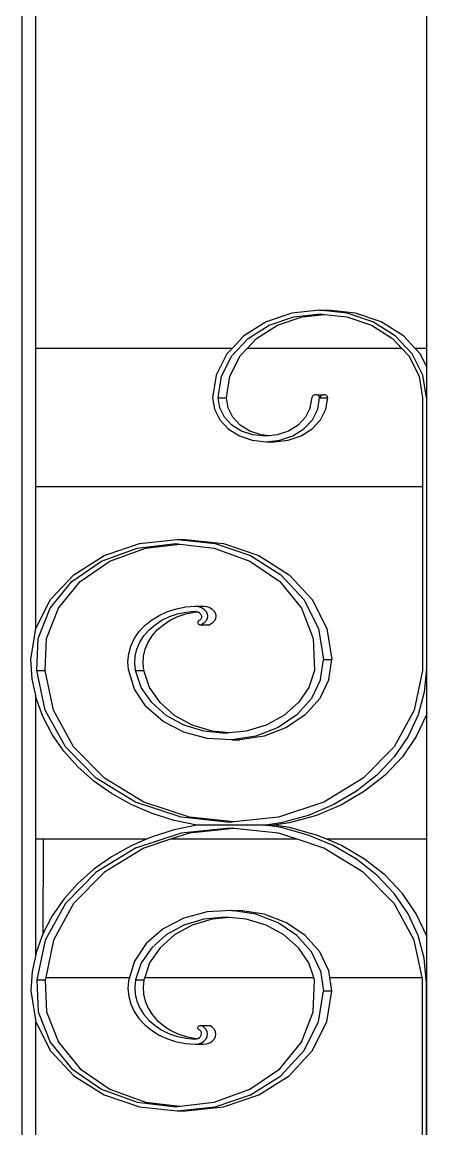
# Model space of a CAD drawing. Header units: millimetres. Extents: x 173236 to 801264, y -94969 to 615039.
# Drawn here: x 445447.8 to 445571, y -2799.4 to -2463.1 of the extents above; entities that cross this region are included whole.
import ezdxf

# ---------------------------------------------------------------- set-up
doc = ezdxf.new("R2010")
doc.units = ezdxf.units.MM
doc.header["$MEASUREMENT"] = 0
doc.layers.add('VOX-A-STAIRS-STEPS', color=140, linetype='Continuous')
doc.layers.add('VOX-A-WALL-PATT', color=233, linetype='Continuous')

# ---------------------------------------------------------------- blocks, each defined once
blk = doc.blocks.new('SSS')
at = {"layer": 'VOX-A-WALL-PATT'}
for p, q in [((383748.85, -3297.44), (383748.85, -2653.7)), ((383753.02, -2985.86), (383753.02, -2878.66)), ((383871.99, -2985.86), (383871.99, -2878.66)), ((383830.9, -2975.13), (383823.06, -2977.79)), ((383839.32, -2974.22), (383830.9, -2975.13)), ((383831.53, -2976.25), (383839.58, -2975.38)), ((383834.06, -2976.25), (383840.84, -2975.52)), ((383839.32, -2974.22), (383841.84, -2974.22)), ((383847.73, -2975.13), (383839.32, -2974.22)), ((383839.58, -2975.38), (383840.84, -2975.52)), ((383840.84, -2975.52), (383847.63, -2976.25)), ((383850.26, -2975.13), (383841.84, -2974.22)), ((383855.57, -2977.79), (383847.73, -2975.13)), ((383858.1, -2977.79), (383850.26, -2975.13)), ((383823.06, -2977.79), (383816.33, -2982.02)), ((383817.6, -2982.85), (383824.04, -2978.8)), ((383820.12, -2982.85), (383826.56, -2978.8)), ((383824.04, -2978.8), (383831.53, -2976.25)), ((383826.56, -2978.8), (383834.06, -2976.25)), ((383847.63, -2976.25), (383855.12, -2978.8)), ((383855.12, -2978.8), (383861.56, -2982.85)), ((383862.3, -2982.02), (383855.57, -2977.79)), ((383864.83, -2982.02), (383858.1, -2977.79)), ((383816.33, -2982.02), (383812.74, -2985.86)), ((383867.47, -2987.54), (383862.3, -2982.02)), ((383868.42, -2985.86), (383864.83, -2982.02)), ((383812.74, -2985.86), (383753.02, -2985.86)), ((383753.02, -3027.8), (383753.02, -2985.86)), ((383812.74, -2985.86), (383811.17, -2987.54)), ((383812.66, -2988.13), (383817.6, -2982.85)), ((383815.18, -2988.13), (383817.3, -2985.86)), ((383817.3, -2985.86), (383820.12, -2982.85)), ((383864.38, -2985.86), (383817.3, -2985.86)), ((383861.56, -2982.85), (383864.38, -2985.86)), ((383864.38, -2985.86), (383866.5, -2988.13)), ((383871.99, -2985.86), (383868.42, -2985.86)), ((383869.99, -2987.54), (383868.42, -2985.86)), ((383871.99, -2991.49), (383871.99, -2985.86)), ((383811.17, -2987.54), (383807.92, -2993.97)), ((383809.55, -2994.27), (383812.66, -2988.13)), ((383812.08, -2994.27), (383815.18, -2988.13)), ((383866.5, -2988.13), (383869.61, -2994.27)), ((383870.72, -2993.97), (383867.47, -2987.54)), ((383871.99, -2991.49), (383869.99, -2987.54)), ((383871.99, -3000.87), (383871.99, -2991.49)), ((383807.92, -2993.97), (383806.81, -3000.87)), ((383808.49, -3000.87), (383809.55, -2994.27)), ((383811.02, -3000.87), (383812.08, -2994.27)), ((383869.61, -2994.27), (383870.67, -3000.87)), ((383871.83, -3000.87), (383870.72, -2993.97)), ((383806.81, -3000.87), (383807.36, -3004.32)), ((383808.49, -3000.87), (383811.02, -3000.87)), ((383808.98, -3003.89), (383808.49, -3000.87)), ((383811.5, -3003.89), (383811.02, -3000.87)), ((383836.51, -3003.89), (383837.04, -3000.62)), ((383837.15, -3000.39), (383837.04, -3000.62)), ((383837.34, -3000.19), (383837.15, -3000.39)), ((383837.58, -3000.04), (383837.34, -3000.19)), ((383837.86, -2999.95), (383837.58, -3000.04)), ((383838.16, -2999.92), (383837.86, -2999.95)), ((383838.46, -2999.95), (383838.16, -2999.92)), ((383838.74, -3000.04), (383838.46, -2999.95)), ((383838.46, -2999.95), (383840.38, -2999.95)), ((383838.98, -3000.19), (383838.74, -3000.04)), ((383838.76, -3004.32), (383839.32, -3000.87)), ((383839.16, -3000.39), (383838.98, -3000.19)), ((383839.28, -3000.62), (383839.16, -3000.39)), ((383839.32, -3000.87), (383839.28, -3000.62)), ((383839.32, -3000.87), (383839.52, -3000.87)), ((383839.56, -3000.62), (383839.52, -3000.87)), ((383839.52, -3000.87), (383841.84, -3000.87)), ((383839.68, -3000.39), (383839.56, -3000.62)), ((383839.86, -3000.19), (383839.68, -3000.39)), ((383840.1, -3000.04), (383839.86, -3000.19)), ((383840.38, -2999.95), (383840.1, -3000.04)), ((383840.38, -2999.95), (383840.68, -2999.92)), ((383840.98, -2999.95), (383840.68, -2999.92)), ((383841.26, -3000.04), (383840.98, -2999.95)), ((383841.5, -3000.19), (383841.26, -3000.04)), ((383841.29, -3004.32), (383841.84, -3000.87)), ((383841.69, -3000.39), (383841.5, -3000.19)), ((383841.8, -3000.62), (383841.69, -3000.39)), ((383841.84, -3000.87), (383841.8, -3000.62)), ((383870.67, -3000.87), (383870.67, -3027.8)), ((383871.83, -3000.87), (383871.83, -3083.23)), ((383871.83, -3000.87), (383871.99, -3000.87)), ((383871.99, -3083.23), (383871.99, -3000.87)), ((383807.36, -3004.32), (383808.99, -3007.53)), ((383810.4, -3006.71), (383808.98, -3003.89)), ((383812.93, -3006.71), (383811.5, -3003.89)), ((383836.51, -3003.89), (383835.09, -3006.71)), ((383837.14, -3007.53), (383838.76, -3004.32)), ((383839.66, -3007.53), (383841.29, -3004.32)), ((383808.99, -3007.53), (383811.57, -3010.29)), ((383812.67, -3009.13), (383810.4, -3006.71)), ((383815.62, -3010.98), (383812.67, -3009.13)), ((383815.19, -3009.13), (383812.93, -3006.71)), ((383818.14, -3010.98), (383815.19, -3009.13)), ((383832.82, -3009.13), (383829.87, -3010.98)), ((383835.09, -3006.71), (383832.82, -3009.13)), ((383834.56, -3010.29), (383837.14, -3007.53)), ((383837.08, -3010.29), (383839.66, -3007.53)), ((383811.57, -3010.29), (383814.94, -3012.41)), ((383814.94, -3012.41), (383818.86, -3013.74)), ((383819.06, -3012.15), (383815.62, -3010.98)), ((383821.58, -3012.15), (383818.14, -3010.98)), ((383822.75, -3012.55), (383819.06, -3012.15)), ((383824.01, -3012.41), (383821.58, -3012.15)), ((383824.01, -3012.41), (383822.75, -3012.55)), ((383826.44, -3012.15), (383824.01, -3012.41)), ((383829.87, -3010.98), (383826.44, -3012.15)), ((383827.27, -3013.74), (383831.19, -3012.41)), ((383829.8, -3013.74), (383833.72, -3012.41)), ((383831.19, -3012.41), (383834.56, -3010.29)), ((383833.72, -3012.41), (383837.08, -3010.29)), ((383818.86, -3013.74), (383823.06, -3014.19)), ((383823.06, -3014.19), (383827.27, -3013.74)), ((383823.06, -3014.19), (383825.59, -3014.19)), ((383825.59, -3014.19), (383829.8, -3013.74)), ((383753.02, -3027.8), (383870.67, -3027.8)), ((383753.05, -3070.96), (383753.02, -3027.8)), ((383870.67, -3027.8), (383870.67, -3083.72)), ((383773.79, -3048.8), (383784.52, -3045.16)), ((383783.86, -3046.51), (383795.59, -3045.16)), ((383784.52, -3045.16), (383796.04, -3043.91)), ((383786.38, -3046.51), (383796.85, -3045.3)), ((383795.59, -3045.16), (383796.85, -3045.3)), ((383796.04, -3043.91), (383798.57, -3043.91)), ((383796.04, -3043.91), (383807.57, -3045.16)), ((383796.85, -3045.3), (383807.32, -3046.51)), ((383798.57, -3043.91), (383810.09, -3045.16)), ((383807.57, -3045.16), (383818.3, -3048.8)), ((383810.09, -3045.16), (383820.83, -3048.8)), ((383764.57, -3054.6), (383773.79, -3048.8)), ((383773.04, -3050.47), (383783.86, -3046.51)), ((383775.57, -3050.47), (383786.38, -3046.51)), ((383807.32, -3046.51), (383818.14, -3050.47)), ((383818.3, -3048.8), (383827.52, -3054.6)), ((383820.83, -3048.8), (383830.05, -3054.6)), ((383763.98, -3056.72), (383773.04, -3050.47)), ((383766.5, -3056.72), (383775.57, -3050.47)), ((383818.14, -3050.47), (383827.2, -3056.72)), ((383757.49, -3062.16), (383764.57, -3054.6)), ((383827.52, -3054.6), (383834.6, -3062.16)), ((383830.05, -3054.6), (383837.12, -3062.16)), ((383757.37, -3064.78), (383763.98, -3056.72)), ((383759.9, -3064.78), (383766.5, -3056.72)), ((383827.2, -3056.72), (383833.81, -3064.78)), ((383753.05, -3070.96), (383757.49, -3062.16)), ((383834.6, -3062.16), (383839.04, -3070.96)), ((383837.12, -3062.16), (383841.57, -3070.96)), ((383753.74, -3074.02), (383757.37, -3064.78)), ((383756.26, -3074.02), (383759.9, -3064.78)), ((383790.52, -3066.95), (383793.07, -3065.79)), ((383793.07, -3065.79), (383795.79, -3064.93)), ((383793.69, -3067.33), (383796.16, -3066.5)), ((383795.79, -3064.93), (383798.63, -3064.39)), ((383796.16, -3066.5), (383798.75, -3065.96)), ((383796.21, -3067.33), (383798.68, -3066.5)), ((383798.63, -3064.39), (383801.53, -3064.17)), ((383798.68, -3066.5), (383801.28, -3065.96)), ((383798.75, -3065.96), (383801.41, -3065.72)), ((383801.28, -3065.96), (383802.27, -3065.87)), ((383801.41, -3065.72), (383801.92, -3065.76)), ((383801.53, -3064.17), (383804.05, -3064.17)), ((383801.53, -3064.17), (383802.49, -3064.28)), ((383801.92, -3065.76), (383802.27, -3065.87)), ((383802.27, -3065.87), (383802.4, -3065.91)), ((383802.4, -3065.91), (383802.82, -3066.16)), ((383802.49, -3064.28), (383802.52, -3064.29)), ((383802.52, -3064.29), (383804.05, -3064.17)), ((383802.52, -3064.29), (383803.38, -3064.58)), ((383802.82, -3066.16), (383803.15, -3066.49)), ((383803.15, -3066.49), (383803.36, -3066.87)), ((383803.38, -3064.58), (383804.15, -3065.06)), ((383804.05, -3064.17), (383805.01, -3064.28)), ((383804.15, -3065.06), (383804.74, -3065.69)), ((383804.74, -3065.69), (383805.11, -3066.42)), ((383805.01, -3064.28), (383805.91, -3064.58)), ((383805.11, -3066.42), (383805.23, -3067.21)), ((383805.91, -3064.58), (383806.67, -3065.06)), ((383806.67, -3065.06), (383807.26, -3065.69)), ((383807.26, -3065.69), (383807.63, -3066.42)), ((383807.63, -3066.42), (383807.76, -3067.21)), ((383833.81, -3064.78), (383837.44, -3074.02)), ((383786.14, -3070.08), (383788.2, -3068.39)), ((383787.45, -3071.4), (383789.29, -3069.81)), ((383788.2, -3068.39), (383790.52, -3066.95)), ((383789.29, -3069.81), (383791.38, -3068.44)), ((383789.97, -3071.4), (383791.81, -3069.81)), ((383791.38, -3068.44), (383793.69, -3067.33)), ((383791.81, -3069.81), (383793.9, -3068.44)), ((383793.9, -3068.44), (383796.21, -3067.33)), ((383802.29, -3068.96), (383802.26, -3069.15)), ((383802.26, -3069.15), (383802.3, -3069.34)), ((383802.38, -3068.79), (383802.29, -3068.96)), ((383802.3, -3069.34), (383802.39, -3069.51)), ((383802.52, -3068.64), (383802.38, -3068.79)), ((383802.39, -3069.51), (383802.53, -3069.66)), ((383802.7, -3068.52), (383802.52, -3068.64)), ((383802.53, -3069.66), (383802.71, -3069.77)), ((383802.91, -3068.45), (383802.7, -3068.52)), ((383802.71, -3069.77), (383802.93, -3069.84)), ((383803.21, -3068.11), (383802.91, -3068.45)), ((383802.93, -3069.84), (383803.15, -3069.86)), ((383803.15, -3069.86), (383803.38, -3069.84)), ((383803.39, -3067.71), (383803.21, -3068.11)), ((383803.36, -3066.87), (383803.44, -3067.29)), ((383804.15, -3069.36), (383803.38, -3069.84)), ((383803.38, -3069.84), (383805.45, -3069.84)), ((383803.44, -3067.29), (383803.39, -3067.71)), ((383804.74, -3068.73), (383804.15, -3069.36)), ((383805.11, -3067.99), (383804.74, -3068.73)), ((383805.23, -3067.21), (383805.11, -3067.99)), ((383805.45, -3069.84), (383805.68, -3069.86)), ((383805.68, -3069.86), (383805.91, -3069.84)), ((383806.67, -3069.36), (383805.91, -3069.84)), ((383807.26, -3068.73), (383806.67, -3069.36)), ((383807.63, -3067.99), (383807.26, -3068.73)), ((383807.76, -3067.21), (383807.63, -3067.99)), ((383751.53, -3080.41), (383753.05, -3070.96)), ((383782.98, -3074.08), (383784.39, -3071.99)), ((383784.39, -3071.99), (383786.14, -3070.08)), ((383784.67, -3075.13), (383785.9, -3073.18)), ((383785.9, -3073.18), (383787.45, -3071.4)), ((383787.2, -3075.13), (383788.42, -3073.18)), ((383788.42, -3073.18), (383789.97, -3071.4)), ((383839.04, -3070.96), (383840.56, -3080.41)), ((383841.57, -3070.96), (383843.08, -3080.41)), ((383753.36, -3083.72), (383753.74, -3074.02)), ((383755.88, -3083.72), (383756.26, -3074.02)), ((383781.29, -3078.64), (383781.94, -3076.31)), ((383781.94, -3076.31), (383782.98, -3074.08)), ((383783.79, -3077.2), (383784.67, -3075.13)), ((383786.31, -3077.2), (383787.2, -3075.13)), ((383837.44, -3074.02), (383837.82, -3083.72)), ((383781.04, -3081.02), (383781.29, -3078.64)), ((383783.13, -3081.54), (383783.27, -3079.35)), ((383783.27, -3079.35), (383783.79, -3077.2)), ((383785.65, -3081.54), (383785.8, -3079.35)), ((383785.8, -3079.35), (383786.31, -3077.2)), ((383751.94, -3086.28), (383751.53, -3080.41)), ((383781.19, -3083.41), (383781.04, -3081.02)), ((383783.36, -3083.72), (383783.13, -3081.54)), ((383785.88, -3083.72), (383785.65, -3081.54)), ((383839.62, -3086.49), (383840.56, -3080.41)), ((383840.56, -3080.41), (383843.08, -3080.41)), ((383842.15, -3086.49), (383843.08, -3080.41)), ((383871.83, -3083.23), (383871.2, -3090.28)), ((383871.83, -3083.23), (383871.99, -3083.23)), ((383871.99, -3096.63), (383871.99, -3083.23)), ((383753.02, -3091.34), (383751.94, -3086.28)), ((383753.36, -3083.72), (383755.88, -3083.72)), ((383755.87, -3095.78), (383753.36, -3083.72)), ((383758.39, -3095.78), (383755.88, -3083.72)), ((383783.04, -3089.34), (383781.19, -3083.41)), ((383783.36, -3083.72), (383785.88, -3083.72)), ((383785.11, -3088.84), (383783.36, -3083.72)), ((383787.64, -3088.84), (383785.88, -3083.72)), ((383837.82, -3083.72), (383836.06, -3088.84)), ((383839.62, -3086.49), (383836.87, -3092.18)), ((383842.15, -3086.49), (383839.39, -3092.18)), ((383870.67, -3083.72), (383868.15, -3095.78)), ((383786.62, -3094.72), (383783.04, -3089.34)), ((383788.28, -3093.48), (383785.11, -3088.84)), ((383790.8, -3093.48), (383787.64, -3088.84)), ((383836.06, -3088.84), (383832.9, -3093.48)), ((383753.02, -3135), (383753.02, -3091.34)), ((383753.17, -3092.07), (383753.02, -3091.34)), ((383755.2, -3097.71), (383753.17, -3092.07)), ((383792.68, -3097.38), (383788.28, -3093.48)), ((383795.2, -3097.38), (383790.8, -3093.48)), ((383832.9, -3093.48), (383828.5, -3097.38)), ((383836.87, -3092.18), (383832.47, -3097.14)), ((383839.39, -3092.18), (383835, -3097.14)), ((383871.2, -3090.28), (383869.32, -3097.17)), ((383762, -3106.93), (383755.87, -3095.78)), ((383764.53, -3106.93), (383758.39, -3095.78)), ((383791.73, -3099.2), (383786.62, -3094.72)), ((383868.15, -3095.78), (383862.02, -3106.93)), ((383871.99, -3096.63), (383871.84, -3097.17)), ((383871.99, -3135), (383871.99, -3096.63)), ((383758, -3103.12), (383755.2, -3097.71)), ((383798.03, -3102.49), (383791.73, -3099.2)), ((383798.07, -3100.33), (383792.68, -3097.38)), ((383800.59, -3100.33), (383795.2, -3097.38)), ((383828.5, -3097.38), (383823.11, -3100.33)), ((383832.47, -3097.14), (383826.71, -3101.04)), ((383835, -3097.14), (383829.23, -3101.04)), ((383869.32, -3097.17), (383866.24, -3103.77)), ((383871.84, -3097.17), (383868.76, -3103.77)), ((383761.55, -3108.23), (383758, -3103.12)), ((383805.14, -3104.39), (383798.03, -3102.49)), ((383804.15, -3102.17), (383798.07, -3100.33)), ((383806.68, -3102.17), (383800.59, -3100.33)), ((383810.59, -3102.8), (383804.15, -3102.17)), ((383811.85, -3102.68), (383806.68, -3102.17)), ((383811.85, -3102.68), (383810.59, -3102.8)), ((383817.03, -3102.17), (383811.85, -3102.68)), ((383823.11, -3100.33), (383817.03, -3102.17)), ((383826.71, -3101.04), (383819.94, -3103.64)), ((383829.23, -3101.04), (383822.47, -3103.64)), ((383771.37, -3116.45), (383762, -3106.93)), ((383773.9, -3116.45), (383764.53, -3106.93)), ((383812.6, -3104.79), (383805.14, -3104.39)), ((383819.94, -3103.64), (383812.6, -3104.79)), ((383812.6, -3104.79), (383815.12, -3104.79)), ((383822.47, -3103.64), (383815.12, -3104.79)), ((383862.02, -3106.93), (383852.65, -3116.45)), ((383866.24, -3103.77), (383862.01, -3109.92)), ((383868.76, -3103.77), (383864.54, -3109.92)), ((383765.78, -3112.98), (383761.55, -3108.23)), ((383862.01, -3109.92), (383856.74, -3115.51)), ((383864.54, -3109.92), (383859.26, -3115.51)), ((383770.65, -3117.3), (383765.78, -3112.98)), ((383783.37, -3123.73), (383771.37, -3116.45)), ((383785.89, -3123.73), (383773.9, -3116.45)), ((383852.65, -3116.45), (383840.65, -3123.73)), ((383856.74, -3115.51), (383850.53, -3120.4)), ((383859.26, -3115.51), (383853.05, -3120.4)), ((383776.09, -3121.13), (383770.65, -3117.3)), ((383782.03, -3124.43), (383776.09, -3121.13)), ((383797.21, -3128.29), (383783.37, -3123.73)), ((383799.73, -3128.29), (383785.89, -3123.73)), ((383840.65, -3123.73), (383826.81, -3128.29)), ((383850.53, -3120.4), (383843.51, -3124.51)), ((383853.05, -3120.4), (383846.04, -3124.51)), ((383788.39, -3127.14), (383782.03, -3124.43)), ((383843.51, -3124.51), (383835.84, -3127.72)), ((383846.04, -3124.51), (383838.37, -3127.72)), ((383795.09, -3129.25), (383788.39, -3127.14)), ((383802.03, -3130.71), (383795.09, -3129.25)), ((383812.01, -3129.85), (383797.21, -3128.29)), ((383813.27, -3129.71), (383799.73, -3128.29)), ((383813.27, -3129.71), (383812.01, -3129.85)), ((383826.81, -3128.29), (383813.27, -3129.71)), ((383827.68, -3129.99), (383822.9, -3130.71)), ((383830.21, -3129.99), (383825.43, -3130.71)), ((383835.84, -3127.72), (383827.68, -3129.99)), ((383838.37, -3127.72), (383830.21, -3129.99)), ((383797.21, -3133.12), (383783.37, -3137.68)), ((383795.09, -3132.16), (383788.39, -3134.27)), ((383799.73, -3133.12), (383794.03, -3135)), ((383802.03, -3130.71), (383795.09, -3132.16)), ((383812.01, -3131.57), (383797.21, -3133.12)), ((383813.27, -3131.7), (383799.73, -3133.12)), ((383822.9, -3130.71), (383802.03, -3130.71)), ((383813.27, -3131.7), (383812.01, -3131.57)), ((383826.81, -3133.12), (383813.27, -3131.7)), ((383822.9, -3130.71), (383825.43, -3130.71)), ((383827.68, -3131.42), (383822.9, -3130.71)), ((383830.21, -3131.42), (383825.43, -3130.71)), ((383832.52, -3135), (383826.81, -3133.12)), ((383835.84, -3133.69), (383827.68, -3131.42)), ((383838.37, -3133.69), (383830.21, -3131.42)), ((383843.51, -3136.9), (383835.84, -3133.69)), ((383841.5, -3135), (383838.37, -3133.69)), ((383755.21, -3135), (383753.02, -3135)), ((383753.02, -3170.07), (383753.02, -3135)), ((383755.21, -3135), (383755.2, -3163.7)), ((383786.67, -3135), (383755.21, -3135)), ((383782.03, -3136.98), (383776.09, -3140.28)), ((383786.67, -3135), (383782.03, -3136.98)), ((383794.03, -3135), (383785.89, -3137.68)), ((383788.39, -3134.27), (383786.67, -3135)), ((383832.52, -3135), (383794.03, -3135)), ((383840.65, -3137.68), (383832.52, -3135)), ((383871.99, -3135), (383841.5, -3135)), ((383846.04, -3136.9), (383841.5, -3135)), ((383850.53, -3141.01), (383843.51, -3136.9)), ((383853.05, -3141.01), (383846.04, -3136.9)), ((383871.99, -3164.78), (383871.99, -3135)), ((383776.09, -3140.28), (383770.65, -3144.11)), ((383783.37, -3137.68), (383771.37, -3144.96)), ((383785.89, -3137.68), (383773.9, -3144.96)), ((383852.65, -3144.96), (383840.65, -3137.68)), ((383856.74, -3145.9), (383850.53, -3141.01)), ((383859.26, -3145.9), (383853.05, -3141.01)), ((383771.37, -3144.96), (383762, -3154.48)), ((383773.9, -3144.96), (383764.53, -3154.48)), ((383770.65, -3144.11), (383765.78, -3148.43)), ((383862.02, -3154.48), (383852.65, -3144.96)), ((383862.01, -3151.49), (383856.74, -3145.9)), ((383864.54, -3151.49), (383859.26, -3145.9)), ((383765.78, -3148.43), (383761.55, -3153.18)), ((383761.55, -3153.18), (383758, -3158.29)), ((383866.24, -3157.64), (383862.01, -3151.49)), ((383868.76, -3157.64), (383864.54, -3151.49)), ((383762, -3154.48), (383755.87, -3165.63)), ((383764.53, -3154.48), (383758.39, -3165.63)), ((383805.14, -3157.02), (383798.03, -3158.92)), ((383812.6, -3156.62), (383805.14, -3157.02)), ((383819.94, -3157.77), (383812.6, -3156.62)), ((383812.6, -3156.62), (383815.12, -3156.62)), ((383822.47, -3157.77), (383815.12, -3156.62)), ((383868.15, -3165.63), (383862.02, -3154.48)), ((383758, -3158.29), (383755.2, -3163.7)), ((383798.03, -3158.92), (383791.73, -3162.21)), ((383804.15, -3159.24), (383798.07, -3161.08)), ((383806.68, -3159.24), (383800.59, -3161.08)), ((383810.59, -3158.61), (383804.15, -3159.24)), ((383811.85, -3158.73), (383806.68, -3159.24)), ((383811.85, -3158.73), (383810.59, -3158.61)), ((383817.03, -3159.24), (383811.85, -3158.73)), ((383823.11, -3161.08), (383817.03, -3159.24)), ((383826.71, -3160.37), (383819.94, -3157.77)), ((383829.23, -3160.37), (383822.47, -3157.77)), ((383832.47, -3164.27), (383826.71, -3160.37)), ((383835, -3164.27), (383829.23, -3160.37)), ((383869.32, -3164.24), (383866.24, -3157.64)), ((383871.84, -3164.24), (383868.76, -3157.64)), ((383755.2, -3163.7), (383753.17, -3169.34)), ((383791.73, -3162.21), (383786.62, -3166.69)), ((383792.68, -3164.03), (383788.28, -3167.93)), ((383795.2, -3164.03), (383790.8, -3167.93)), ((383798.07, -3161.08), (383792.68, -3164.03)), ((383800.59, -3161.08), (383795.2, -3164.03)), ((383828.5, -3164.03), (383823.11, -3161.08)), ((383832.9, -3167.93), (383828.5, -3164.03)), ((383755.87, -3165.63), (383753.36, -3177.69)), ((383758.39, -3165.63), (383756.03, -3176.94)), ((383786.62, -3166.69), (383783.04, -3172.07)), ((383836.87, -3169.23), (383832.47, -3164.27)), ((383839.39, -3169.23), (383835, -3164.27)), ((383870.51, -3176.94), (383868.15, -3165.63)), ((383871.2, -3171.13), (383869.32, -3164.24)), ((383871.99, -3164.78), (383871.84, -3164.24)), ((383871.99, -3177.69), (383871.99, -3164.78)), ((383753.02, -3170.07), (383751.94, -3175.13)), ((383753.17, -3169.34), (383753.02, -3170.07)), ((383788.28, -3167.93), (383785.11, -3172.57)), ((383790.8, -3167.93), (383787.64, -3172.57)), ((383836.06, -3172.57), (383832.9, -3167.93)), ((383839.62, -3174.92), (383836.87, -3169.23)), ((383842.15, -3174.92), (383839.39, -3169.23)), ((383783.04, -3172.07), (383781.52, -3176.94)), ((383785.11, -3172.57), (383783.36, -3177.69)), ((383787.64, -3172.57), (383786.14, -3176.94)), ((383837.57, -3176.94), (383836.06, -3172.57)), ((383871.78, -3177.69), (383871.2, -3171.13)), ((383751.94, -3175.13), (383751.53, -3181)), ((383756.03, -3176.94), (383755.88, -3177.69)), ((383756.03, -3176.94), (383781.52, -3176.94)), ((383781.52, -3176.94), (383781.19, -3178)), ((383786.14, -3176.94), (383785.88, -3177.69)), ((383786.14, -3176.94), (383837.57, -3176.94)), ((383837.82, -3177.69), (383837.57, -3176.94)), ((383839.62, -3174.92), (383840.56, -3181)), ((383842.46, -3176.94), (383842.15, -3174.92)), ((383842.46, -3176.94), (383870.51, -3176.94)), ((383843.08, -3181), (383842.46, -3176.94)), ((383870.67, -3177.69), (383870.51, -3176.94)), ((383753.36, -3177.69), (383753.74, -3187.39)), ((383753.36, -3177.69), (383755.88, -3177.69)), ((383755.88, -3177.69), (383756.26, -3187.39)), ((383781.19, -3178), (383781.04, -3180.39)), ((383781.04, -3180.39), (383781.29, -3182.77)), ((383783.36, -3177.69), (383783.13, -3179.87)), ((383783.13, -3179.87), (383783.27, -3182.06)), ((383783.36, -3177.69), (383785.88, -3177.69)), ((383785.88, -3177.69), (383785.65, -3179.87)), ((383785.65, -3179.87), (383785.8, -3182.06)), ((383837.44, -3187.39), (383837.82, -3177.69)), ((383870.67, -3260.54), (383870.67, -3177.69)), ((383871.83, -3178.18), (383871.78, -3177.69)), ((383871.78, -3177.69), (383871.99, -3177.69)), ((383871.83, -3178.18), (383871.99, -3178.18)), ((383871.83, -3260.54), (383871.83, -3178.18)), ((383871.99, -3178.18), (383871.99, -3177.69)), ((383871.99, -3260.54), (383871.99, -3178.18)), ((383751.53, -3181), (383753.05, -3190.45)), ((383781.29, -3182.77), (383781.94, -3185.1)), ((383783.27, -3182.06), (383783.79, -3184.21)), ((383783.79, -3184.21), (383784.67, -3186.28)), ((383785.8, -3182.06), (383786.31, -3184.21)), ((383786.31, -3184.21), (383787.2, -3186.28)), ((383839.04, -3190.45), (383840.56, -3181)), ((383840.56, -3181), (383843.08, -3181)), ((383841.57, -3190.45), (383843.08, -3181)), ((383753.74, -3187.39), (383757.37, -3196.63)), ((383756.26, -3187.39), (383759.9, -3196.63)), ((383781.94, -3185.1), (383782.98, -3187.33)), ((383782.98, -3187.33), (383784.39, -3189.42)), ((383784.67, -3186.28), (383785.9, -3188.23)), ((383787.2, -3186.28), (383788.42, -3188.23)), ((383833.81, -3196.63), (383837.44, -3187.39)), ((383753.02, -3284.14), (383753.05, -3190.45)), ((383753.05, -3190.45), (383757.49, -3199.25)), ((383784.39, -3189.42), (383786.14, -3191.33)), ((383785.9, -3188.23), (383787.45, -3190.01)), ((383787.45, -3190.01), (383789.29, -3191.6)), ((383788.42, -3188.23), (383789.97, -3190.01)), ((383789.97, -3190.01), (383791.81, -3191.6)), ((383834.6, -3199.25), (383839.04, -3190.45)), ((383837.12, -3199.25), (383841.57, -3190.45)), ((383786.14, -3191.33), (383788.2, -3193.02)), ((383788.2, -3193.02), (383790.52, -3194.46)), ((383789.29, -3191.6), (383791.38, -3192.97)), ((383791.38, -3192.97), (383793.69, -3194.08)), ((383791.81, -3191.6), (383793.9, -3192.97)), ((383793.69, -3194.08), (383796.16, -3194.91)), ((383793.9, -3192.97), (383796.21, -3194.08)), ((383796.21, -3194.08), (383798.68, -3194.91)), ((383802.26, -3192.26), (383802.3, -3192.07)), ((383802.29, -3192.45), (383802.26, -3192.26)), ((383802.38, -3192.62), (383802.29, -3192.45)), ((383802.3, -3192.07), (383802.39, -3191.9)), ((383802.52, -3192.77), (383802.38, -3192.62)), ((383802.39, -3191.9), (383802.53, -3191.75)), ((383802.7, -3192.89), (383802.52, -3192.77)), ((383802.53, -3191.75), (383802.71, -3191.64)), ((383802.91, -3192.96), (383802.7, -3192.89)), ((383802.71, -3191.64), (383802.93, -3191.57)), ((383803.21, -3193.31), (383802.91, -3192.96)), ((383802.93, -3191.57), (383803.15, -3191.55)), ((383803.15, -3191.55), (383803.38, -3191.57)), ((383803.39, -3193.7), (383803.21, -3193.31)), ((383803.36, -3194.54), (383803.44, -3194.12)), ((383804.15, -3192.06), (383803.38, -3191.57)), ((383803.38, -3191.57), (383805.45, -3191.57)), ((383803.44, -3194.12), (383803.39, -3193.7)), ((383804.74, -3192.68), (383804.15, -3192.06)), ((383805.11, -3193.42), (383804.74, -3192.68)), ((383805.23, -3194.2), (383805.11, -3193.42)), ((383805.11, -3194.99), (383805.23, -3194.2)), ((383805.45, -3191.57), (383805.68, -3191.55)), ((383805.68, -3191.55), (383805.91, -3191.57)), ((383806.67, -3192.06), (383805.91, -3191.57)), ((383807.26, -3192.68), (383806.67, -3192.06)), ((383807.63, -3193.42), (383807.26, -3192.68)), ((383807.76, -3194.2), (383807.63, -3193.42)), ((383807.63, -3194.99), (383807.76, -3194.2)), ((383757.37, -3196.63), (383763.98, -3204.69)), ((383759.9, -3196.63), (383766.5, -3204.69)), ((383790.52, -3194.46), (383793.07, -3195.62)), ((383793.07, -3195.62), (383795.79, -3196.48)), ((383795.79, -3196.48), (383798.63, -3197.02)), ((383796.16, -3194.91), (383798.75, -3195.45)), ((383798.63, -3197.02), (383801.53, -3197.24)), ((383798.68, -3194.91), (383801.28, -3195.45)), ((383798.75, -3195.45), (383801.41, -3195.69)), ((383801.28, -3195.45), (383802.27, -3195.54)), ((383801.41, -3195.69), (383801.92, -3195.65)), ((383801.53, -3197.24), (383802.49, -3197.13)), ((383801.53, -3197.24), (383804.05, -3197.24)), ((383801.92, -3195.65), (383802.27, -3195.54)), ((383802.27, -3195.54), (383802.4, -3195.5)), ((383802.4, -3195.5), (383802.82, -3195.25)), ((383802.49, -3197.13), (383802.52, -3197.12)), ((383802.52, -3197.12), (383803.38, -3196.83)), ((383802.52, -3197.12), (383804.05, -3197.24)), ((383802.82, -3195.25), (383803.15, -3194.92)), ((383803.15, -3194.92), (383803.36, -3194.54)), ((383803.38, -3196.83), (383804.15, -3196.35)), ((383804.05, -3197.24), (383805.01, -3197.13)), ((383804.15, -3196.35), (383804.74, -3195.72)), ((383804.74, -3195.72), (383805.11, -3194.99)), ((383805.01, -3197.13), (383805.91, -3196.83)), ((383805.91, -3196.83), (383806.67, -3196.35)), ((383806.67, -3196.35), (383807.26, -3195.72)), ((383807.26, -3195.72), (383807.63, -3194.99)), ((383827.2, -3204.69), (383833.81, -3196.63)), ((383757.49, -3199.25), (383764.57, -3206.81)), ((383827.52, -3206.81), (383834.6, -3199.25)), ((383830.05, -3206.81), (383837.12, -3199.25)), ((383763.98, -3204.69), (383773.04, -3210.94)), ((383764.57, -3206.81), (383773.79, -3212.61)), ((383766.5, -3204.69), (383775.57, -3210.94)), ((383818.14, -3210.94), (383827.2, -3204.69)), ((383818.3, -3212.61), (383827.52, -3206.81)), ((383820.83, -3212.61), (383830.05, -3206.81)), ((383773.04, -3210.94), (383783.86, -3214.9)), ((383775.57, -3210.94), (383786.38, -3214.9)), ((383807.32, -3214.9), (383818.14, -3210.94)), ((383773.79, -3212.61), (383784.52, -3216.25)), ((383807.57, -3216.25), (383818.3, -3212.61)), ((383810.09, -3216.25), (383820.83, -3212.61)), ((383783.86, -3214.9), (383795.59, -3216.25)), ((383784.52, -3216.25), (383796.04, -3217.5)), ((383786.38, -3214.9), (383796.85, -3216.11)), ((383795.59, -3216.25), (383796.85, -3216.11)), ((383796.04, -3217.5), (383807.57, -3216.25)), ((383796.04, -3217.5), (383798.57, -3217.5)), ((383796.85, -3216.11), (383807.32, -3214.9)), ((383798.57, -3217.5), (383810.09, -3216.25))]:
    blk.add_line(p, q, dxfattribs=at)

msp = doc.modelspace()

# ---------------------------------------------------------------- block references
at = {"layer": 'VOX-A-STAIRS-STEPS'}
msp.add_blockref('SSS', (61699, 423.62), dxfattribs=at)

doc.saveas('drawing.dxf')
